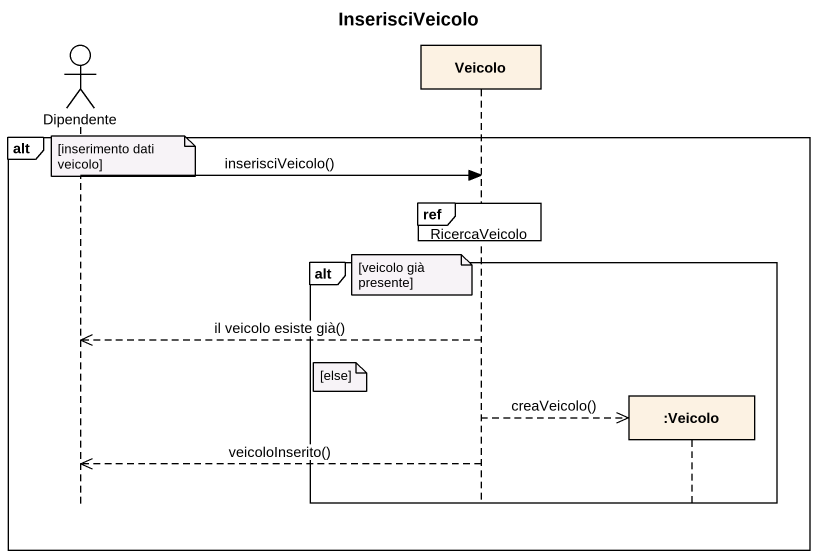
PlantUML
@startuml
title InserisciVeicolo
hide footbox
actor Dipendente
participant Veicolo
participant ":Veicolo" as Veicolo_2

alt
  note over Dipendente : [inserimento dati veicolo]
  Dipendente -> Veicolo : inserisciVeicolo()
  ref over Veicolo : RicercaVeicolo
  alt
    note left of Veicolo : [veicolo già presente]
    Veicolo -->> Dipendente : il veicolo esiste già()
    note left of Veicolo : [else]
    Veicolo -->> Veicolo_2 ** : creaVeicolo()
    Veicolo -->> Dipendente : veicoloInserito()
  end
end
@enduml
